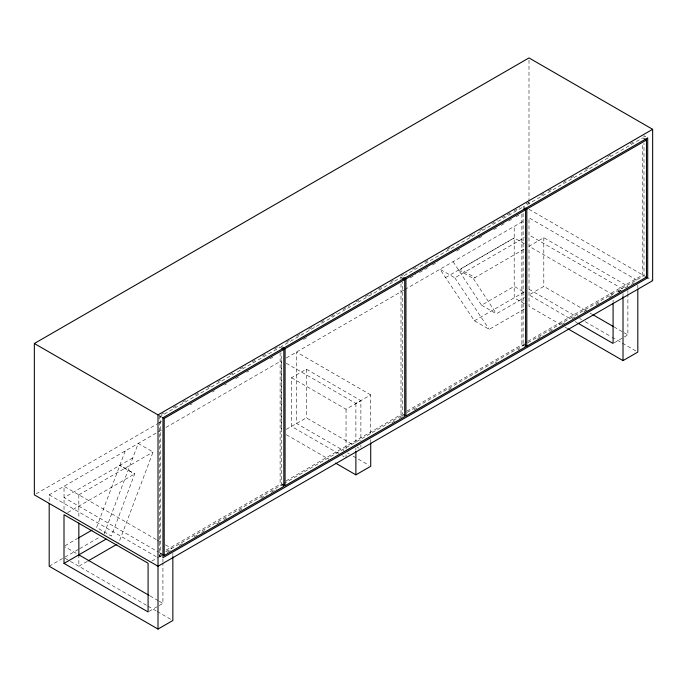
<?xml version="1.0" encoding="UTF-8"?>
<svg xmlns="http://www.w3.org/2000/svg" width="687" height="687" viewBox="0 0 687 687"><rect width="100%" height="100%" fill="white"/><g stroke="black" fill="none" stroke-linecap="round" stroke-linejoin="round"><path stroke-width="0.52" stroke-dasharray="3.44 2.58" d="M125.223 450.955L96.584 527.479L111.423 536.049L134.669 473.936L119.83 465.374L134.643 473.91M104.158 533.739L138.224 443.459L153.064 452.02L118.619 543.305M524.379 243.636L514.194 237.925L460.247 269.252L475.086 277.574M458.572 270.034L473.386 278.561L524.456 248.9M161.101 556.616L159.247 555.543L159.247 415.609L163.892 412.93M173.176 407.563L176.894 405.416M182.459 402.204L186.177 400.057M195.46 394.699L199.178 392.552M207.534 387.726L211.252 385.579M217.753 381.826L220.536 380.22M229.819 374.862L233.537 372.715M240.038 368.962L245.611 365.742M252.112 361.989L255.822 359.851M262.322 356.098L267.896 352.878M274.396 349.125L279.97 345.905M286.47 342.152L292.044 338.94M296.681 336.261L302.254 333.04M308.755 329.288L314.328 326.067M320.829 322.315L324.547 320.176M331.048 316.424L336.613 313.203M343.114 309.451L349.614 305.698M356.115 301.945L358.906 300.339M365.407 296.586L371.907 292.834M378.408 289.081L383.973 285.861M390.474 282.108L394.192 279.961M400.693 276.208L406.266 272.997M412.767 269.244L418.331 266.024M424.832 262.271L428.551 260.124M447.125 249.407L450.835 247.26M469.41 236.534L474.983 233.322M479.629 230.634L485.194 227.423M491.694 223.67L497.268 220.45M501.914 217.77L510.269 212.944M513.988 210.797L519.561 207.586M526.053 203.833L529.771 201.686M540.918 195.254L544.628 193.107M548.346 190.96L552.056 188.822M563.203 182.381L566.921 180.243M570.631 178.096L574.349 175.949M585.487 169.517L589.206 167.37M607.78 156.653L611.49 154.506M630.065 143.781L633.775 141.642M402.857 278.527L401.002 277.462L281.361 346.531L283.216 347.605M521.88 207.672L402.238 276.741L404.093 277.814M36.205 493.781L157.778 423.596M158.706 423.063L161.488 421.457M190.256 404.841L192.111 403.776M212.532 391.985L214.387 390.912M224.597 385.021L226.452 383.947M235.735 378.589L238.518 376.983M246.865 372.156L248.728 371.092M270.068 358.769L272.851 357.154M303.482 339.481L307.192 337.334M410.199 277.857L415.772 274.645M419.482 272.499L427.838 267.681M432.475 265.002L438.04 261.79M456.606 251.073L460.316 248.926M478.873 238.209L482.592 236.07M493.721 229.638L497.44 227.5M501.149 225.353L504.859 223.206M508.578 221.068L512.287 218.921M515.997 216.783L519.707 214.636M49.189 501.252L49.189 494.855L161.359 430.096M165.988 427.426L281.687 360.623L281.687 432.02M286.324 357.944L403.896 290.069M404.823 289.536L524.37 220.518M132.771 457.903L64.028 497.594L158.302 552.013M445.554 277.557L514.194 237.925M78.868 494.855L153.064 452.02M524.404 309.03L489.213 329.339L474.373 320.777L439.998 269.227L454.837 277.797L524.396 237.633M338.648 453.618L291.528 426.412L291.528 377.738L306.368 369.177L360.881 400.65L360.881 440.848M67.712 512.554L134.669 473.936M625.11 287.836L627.884 286.23L543.803 237.685L529.007 246.229L613.087 294.775M64.93 545.753L77.588 538.445M453.102 261.661L481.544 305.217L514.194 286.376L524.379 292.25M49.189 566.251L63.101 558.222M64.947 557.157L78.816 549.145M79.744 548.612L100.079 536.873M286.324 429.341L306.368 417.842L353.487 445.047M474.373 320.777L524.37 291.915M481.544 305.217L496.383 313.787L524.499 297.557M585.384 310.387L543.803 286.385L529.007 294.921L570.596 318.94M286.324 363.303L355.883 403.458L370.722 394.896L370.722 434.321M291.528 377.738L346.042 409.212L360.881 400.65M87.18 561.451L78.868 566.251L78.833 554.821L64.947 546.809M166.048 550.184L280.124 484.326L283.834 486.465M285.998 480.934L401.002 414.536L404.712 416.683M406.876 411.144L521.88 344.754L525.589 346.892M523.116 213.382L523.116 344.032L526.826 341.894M527.753 341.362L642.757 274.963L642.757 143.24M159.247 555.543L161.101 554.469M165.747 551.79L282.752 484.232M283.679 483.7L403.475 414.536M407.193 412.389L524.198 344.84M527.917 342.693L643.994 275.676L643.994 143.222M151.793 561.099L158.285 557.355M159.212 556.813L161.067 555.749M617.707 292.104L621.409 289.966M158.937 557.148L161.72 555.543M167.285 552.331L170.994 550.193M179.341 545.366L183.06 543.219M194.198 536.796L197.908 534.649M201.617 532.502L205.336 530.364M216.474 523.932L220.183 521.785M223.893 519.647L227.612 517.5M238.75 511.068L242.459 508.93M261.026 498.212L266.59 494.992M271.236 492.313L276.801 489.101M391.899 422.651L395.609 420.504M399.319 418.366L403.037 416.219M414.175 409.787L416.957 408.181M448.517 389.958L451.299 388.353M494.923 363.165L496.778 362.101M518.127 349.769L519.982 348.695M537.62 338.519L543.194 335.299M549.686 331.555L553.396 329.408M561.751 324.582L565.47 322.443M571.962 318.691L577.535 315.479M584.027 311.726L587.746 309.579M596.093 304.753L599.811 302.615M609.094 297.256L611.877 295.65M618.369 291.898L623.015 289.218L529.033 234.954M631.336 284.409L634.11 282.812M149.01 611.404L158.285 606.046M159.212 605.513L162.922 603.366L162.922 563.142M614.006 342.933L623.255 337.592M624.182 337.059L627.884 334.921L627.884 293.641M645.849 136.807L643.994 135.743L643.994 137.881M644.612 138.954L642.757 137.881L523.116 206.959L524.971 208.024M528.99 209.277L645.265 276.414M646.192 276.947L651.731 280.141M636.892 280.141L528.99 217.848L529.033 306.35L560.36 324.436M590.004 313.057L591.851 314.122M614.023 326.926L623.264 332.259M624.191 332.791L627.884 334.921M528.99 289.244L575.096 315.865M579.708 318.528L581.554 319.592M585.247 321.722L611.069 336.63M611.988 337.162L635.964 351.005M575.217 321.602L577.063 322.667M524.379 303.663L514.194 297.789L514.194 226.392M564.963 327.098L566.809 328.163M523.116 344.032L524.971 345.106M370.722 394.896L296.526 352.053L296.526 423.45L343.826 450.758M404.093 414.896L402.238 413.823L402.238 282.099M281.979 348.318L280.124 347.244L160.483 416.322L160.483 553.404L162.338 554.469M357.188 447.185L359.035 448.25M347.536 452.905L349.391 453.97M353.101 456.116L368.867 465.219M342.349 455.747L344.196 456.812M286.324 434.699L328.987 459.328M283.216 484.687L281.361 483.614L281.361 352.955M159.247 415.609L162.338 417.395M156.258 539.544L64.028 486.293L64.028 510.295M157.186 540.076L161.788 542.739M165.473 544.86L171.922 548.587M159.221 552.546L162.922 554.675M49.189 494.855L156.164 556.616M149.989 595.904L158.302 600.704M159.221 601.237L162.922 603.366M64.947 558.222L69.576 560.893M70.503 561.425L147.044 605.616M147.971 606.149L156.258 610.941M157.186 611.473L171.003 619.451M454.837 277.797L489.213 329.339M473.386 278.561L496.383 313.787M637.811 284.933L637.811 288.136M627.884 290.464L627.884 292.585M623.015 293.478L623.015 296.672M613.087 300.064L613.087 302.186M543.803 237.685L543.803 286.385M528.99 60.052L528.99 200.75M528.99 201.815L528.99 203.953M521.88 214.095L521.88 344.754M401.002 277.462L401.002 279.6M401.002 283.886L401.002 414.536M370.722 439.646L370.722 441.784M360.881 445.082L360.881 447.203M355.883 403.458L355.883 442.892M355.883 448.216L355.883 450.346M346.042 409.212L346.042 449.418M346.042 454.708L346.042 457.886M306.368 369.177L306.368 417.842M280.124 352.603L280.124 484.326M172.849 553.379L172.849 555.508M162.922 558.909L162.922 562.086M78.833 494.846L78.868 518.848"/><path stroke-width="1.03" d="M34.35 343.5L528.99 57.923L652.65 129.319L652.65 280.674L158.01 566.251L34.35 494.855L34.35 343.5L158.01 414.896L652.65 129.319M162.338 417.395L164.193 418.46L283.834 349.391L283.834 486.465L164.193 555.543L162.338 554.469M283.216 347.605L285.071 348.678L404.712 279.6L404.712 416.683L285.071 485.752L283.216 484.687M404.093 277.814L405.948 278.888L525.589 209.81L525.589 346.892L405.948 415.97L404.093 414.896M524.971 208.024L526.826 209.097L646.467 140.028L646.467 277.101L526.826 346.179L524.971 345.106M78.49 537.921L92.058 530.089M64.003 563.392L148.083 611.937L148.083 563.237L64.003 514.7L64.003 563.392L105.996 539.175M88.108 560.918L116.764 544.37M647.704 277.814L162.956 557.681L162.956 417.748L647.704 137.881L647.704 277.814L645.849 276.749M335.479 463.072L355.883 474.854L370.722 466.293L370.722 442.849M49.189 503.382L49.189 566.251L158.01 629.077L172.849 620.516L172.849 556.582M567.728 328.695L623.015 360.615L637.811 352.07L637.811 289.201M644.612 138.954L646.467 140.028M523.734 208.745L525.589 209.81M592.769 314.655L613.096 326.394M577.982 323.208L613.087 343.466L613.087 303.242M402.857 278.527L404.712 279.6M281.979 348.318L283.834 349.391M78.833 554.821L149.062 595.371M623.015 296.672L623.015 360.615M526.826 209.097L526.826 346.179M405.948 278.888L405.948 415.97M355.883 451.411L355.883 474.854M285.071 348.678L285.071 485.752M164.193 418.46L164.193 555.543M158.01 414.896L158.01 629.077M78.833 523.065L78.868 554.838"/></g></svg>
